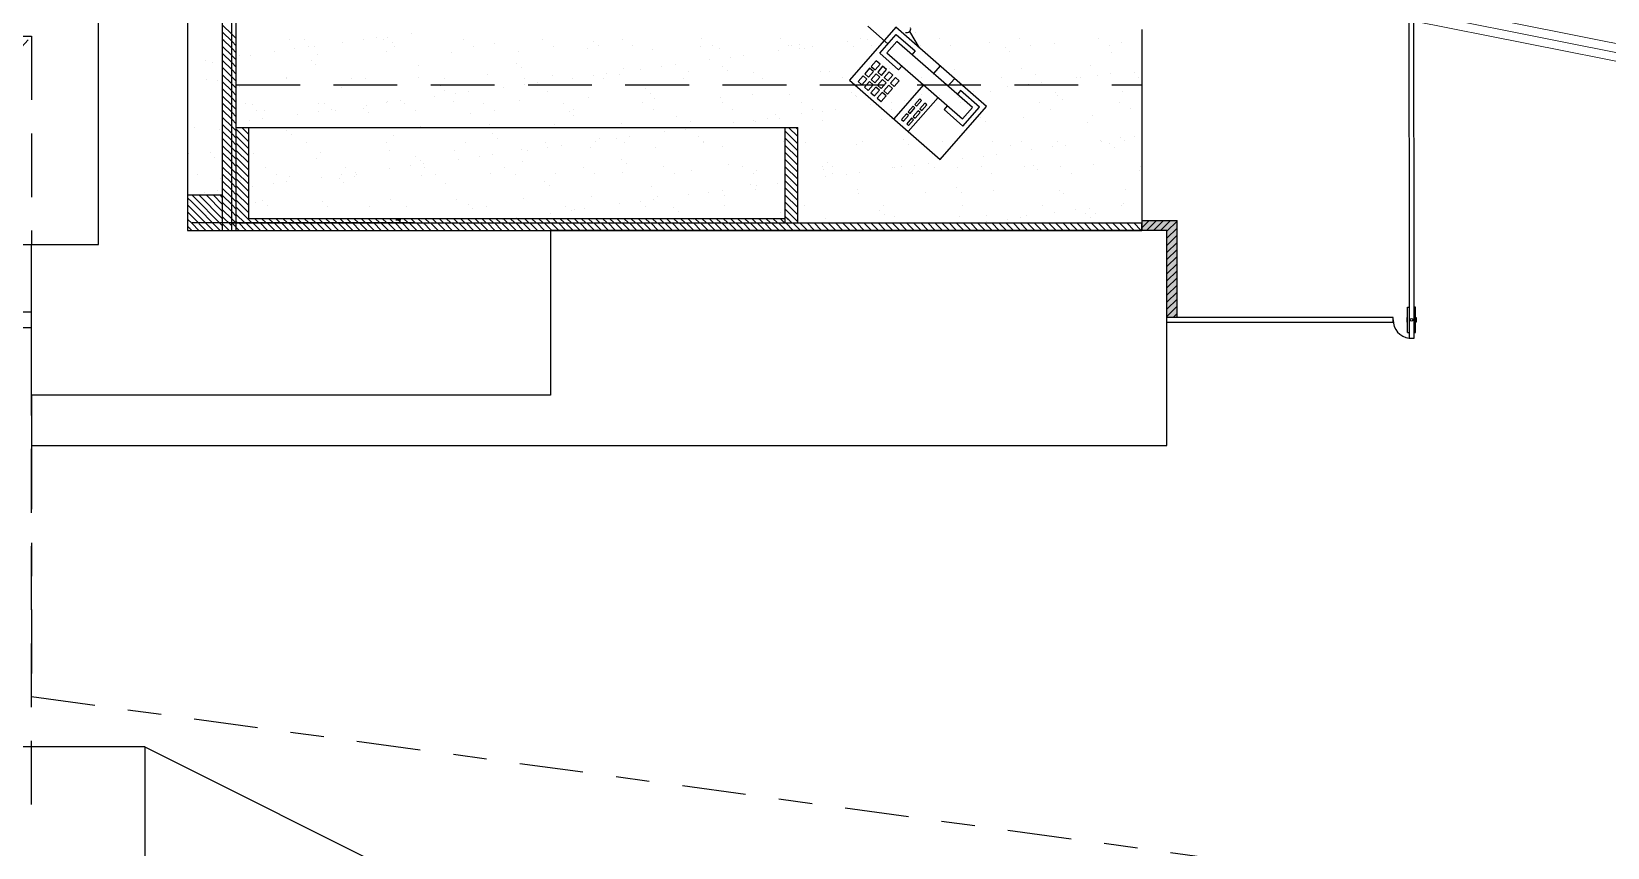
# Model space of a CAD drawing. Header units: millimetres. Extents: x 1573 to 2177, y 1587 to 1932.
# Drawn here: x 1895.805 to 1900.511, y 1894.657 to 1897.093 of the extents above; entities that cross this region are included whole.
import ezdxf

# ---------------------------------------------------------------- set-up
doc = ezdxf.new("R2010")
doc.units = ezdxf.units.MM
doc.header["$LTSCALE"] = 0.03
doc.linetypes.add('DASHDOT', pattern=[25.4, 12.7, -6.35, 0, -6.35])
doc.linetypes.add('HIDDEN', pattern=[9.525, 6.35, -3.175])
doc.layers.add('-HIDRO', color=8, linetype='Continuous')
doc.layers.add('TigreCad', color=2, linetype='Continuous', lineweight=13)

msp = doc.modelspace()

# ---------------------------------------------------------------- hatches: boundary and pattern name
at = {"layer": '-HIDRO'}
h = msp.add_hatch(color=256, dxfattribs=at)
h.dxf.hatch_style = 1
h.paths.add_polyline_path([(1899.2254, 1896.5289), (1899.1954, 1896.4993), (1899.1954, 1896.2398), (1899.2254, 1896.2398)])
h.paths.add_polyline_path([(1899.2254, 1896.5293), (1899.1204, 1896.5293), (1899.1204, 1896.4993), (1899.1954, 1896.4993)])

# ---------------------------------------------------------------- linework, layer by layer
for p, q in [((1896.3754, 1896.4993), (1896.3754, 1900.0993)), ((1896.4024, 1896.4993), (1896.4024, 1900.0993)), ((1896.4159, 1896.4993), (1896.4159, 1900.0993)), ((1896.0049, 1896.4573), (1896.0049, 1897.8838)), ((1896.2704, 1897.8838), (1896.2704, 1896.4993)), ((1896.0049, 1896.4573), (1896.0049, 1897.6573)), ((1896.4024, 1897.0858), (1896.3754, 1897.1128)), ((1896.4024, 1897.0646), (1896.3754, 1897.0916)), ((1898.3856, 1897.106), (1898.2474, 1896.9479)), ((1898.3623, 1897.0566), (1898.3017, 1897.1096)), ((1898.6566, 1896.8691), (1898.3856, 1897.106)), ((1898.4263, 1897.0933), (1898.4557, 1897.0447)), ((1898.4451, 1897.0894), (1898.4451, 1897.0894)), ((1899.1204, 1897.0993), (1899.1204, 1896.5293)), ((1896.4024, 1897.0434), (1896.3754, 1897.0704)), ((1896.4024, 1897.0221), (1896.3754, 1897.0491)), ((1896.3816, 1897.0686), (1896.3816, 1897.0686)), ((1896.4159, 1897.0723), (1896.4024, 1897.0858)), ((1896.4159, 1897.0511), (1896.4024, 1897.0646)), ((1896.4159, 1897.0299), (1896.4024, 1897.0434)), ((1896.4137, 1897.0481), (1896.4137, 1897.0481)), ((1896.5738, 1897.0682), (1896.5738, 1897.0682)), ((1896.5908, 1897.0425), (1896.5908, 1897.0425)), ((1896.6189, 1897.069), (1896.6189, 1897.069)), ((1896.6305, 1897.0478), (1896.6305, 1897.0478)), ((1896.651, 1897.0486), (1896.651, 1897.0486)), ((1896.734, 1897.0614), (1896.734, 1897.0614)), ((1896.7959, 1897.0695), (1896.7959, 1897.0695)), ((1896.8356, 1897.0748), (1896.8356, 1897.0748)), ((1896.8562, 1897.0695), (1896.8562, 1897.0695)), ((1896.8691, 1897.0743), (1896.8691, 1897.0743)), ((1896.8832, 1897.0614), (1896.8832, 1897.0614)), ((1896.8883, 1897.049), (1896.8883, 1897.049)), ((1896.9391, 1897.0884), (1896.9391, 1897.0884)), ((1897.0935, 1897.0699), (1897.0935, 1897.0699)), ((1897.1256, 1897.0494), (1897.1256, 1897.0494)), ((1897.1881, 1897.0588), (1897.1881, 1897.0588)), ((1897.3308, 1897.0703), (1897.3308, 1897.0703)), ((1897.3629, 1897.0499), (1897.3629, 1897.0499)), ((1897.4835, 1897.065), (1897.4835, 1897.065)), ((1897.4975, 1897.0521), (1897.4975, 1897.0521)), ((1897.5681, 1897.0708), (1897.5681, 1897.0708)), ((1897.6002, 1897.0503), (1897.6002, 1897.0503)), ((1897.8024, 1897.0495), (1897.8024, 1897.0495)), ((1897.8054, 1897.0712), (1897.8054, 1897.0712)), ((1897.8375, 1897.0507), (1897.8375, 1897.0507)), ((1897.8583, 1897.0433), (1897.8583, 1897.0433)), ((1898.0427, 1897.0716), (1898.0427, 1897.0716)), ((1898.0641, 1897.0507), (1898.0641, 1897.0507)), ((1898.0748, 1897.0512), (1898.0748, 1897.0512)), ((1898.0968, 1897.0435), (1898.0968, 1897.0435)), ((1898.0978, 1897.0556), (1898.0978, 1897.0556)), ((1898.1118, 1897.0427), (1898.1118, 1897.0427)), ((1898.1365, 1897.0487), (1898.1365, 1897.0487)), ((1898.24, 1897.0624), (1898.24, 1897.0624)), ((1898.259, 1897.0498), (1898.259, 1897.0498)), ((1898.28, 1897.0721), (1898.28, 1897.0721)), ((1898.302, 1897.0705), (1898.302, 1897.0705)), ((1898.3121, 1897.0516), (1898.3121, 1897.0516)), ((1898.3377, 1897.0284), (1898.387, 1897.0849)), ((1898.3416, 1897.0758), (1898.3416, 1897.0758)), ((1898.3884, 1897.0637), (1898.3588, 1897.0298)), ((1898.387, 1897.0849), (1898.4435, 1897.0355)), ((1898.6143, 1896.8662), (1898.3884, 1897.0637)), ((1898.4585, 1897.0523), (1898.4585, 1897.0523)), ((1898.5173, 1897.0725), (1898.5173, 1897.0725)), ((1898.5494, 1897.052), (1898.5494, 1897.052)), ((1898.6643, 1897.0597), (1898.6643, 1897.0597)), ((1898.7121, 1897.0462), (1898.7121, 1897.0462)), ((1898.7546, 1897.0729), (1898.7546, 1897.0729)), ((1898.7867, 1897.0524), (1898.7867, 1897.0524)), ((1898.8592, 1897.0588), (1898.8592, 1897.0588)), ((1898.9919, 1897.0733), (1898.9919, 1897.0733)), ((1899.024, 1897.0529), (1899.024, 1897.0529)), ((1899.0586, 1897.0613), (1899.0586, 1897.0613)), ((1896.3237, 1897.0074), (1896.3237, 1897.0074)), ((1896.3447, 1897.0013), (1896.3447, 1897.0013)), ((1896.4024, 1897.0009), (1896.3754, 1897.0279)), ((1896.4024, 1896.9797), (1896.3754, 1897.0067)), ((1896.3857, 1897.0155), (1896.3857, 1897.0155)), ((1896.4159, 1897.0086), (1896.4024, 1897.0221)), ((1896.4159, 1896.9874), (1896.4024, 1897.0009)), ((1896.4253, 1897.0208), (1896.4253, 1897.0208)), ((1896.4584, 1897.0227), (1896.4584, 1897.0227)), ((1896.5288, 1897.0344), (1896.5288, 1897.0344)), ((1896.6401, 1897.0074), (1896.6401, 1897.0074)), ((1896.6579, 1897.0252), (1896.6579, 1897.0252)), ((1896.8637, 1897.0327), (1896.8637, 1897.0327)), ((1897.0586, 1897.0317), (1897.0586, 1897.0317)), ((1897.2544, 1896.9981), (1897.2544, 1896.9981)), ((1897.2581, 1897.0343), (1897.2581, 1897.0343)), ((1897.4639, 1897.0417), (1897.4639, 1897.0417)), ((1897.6588, 1897.0407), (1897.6588, 1897.0407)), ((1897.8298, 1897.0084), (1897.8298, 1897.0084)), ((1897.8917, 1897.0165), (1897.8917, 1897.0165)), ((1897.9314, 1897.0217), (1897.9314, 1897.0217)), ((1898.0349, 1897.0354), (1898.0349, 1897.0354)), ((1898.3272, 1897.006), (1898.3124, 1896.9891)), ((1898.3237, 1896.9792), (1898.3385, 1896.9962)), ((1898.3385, 1896.9962), (1898.3272, 1897.006)), ((1898.3941, 1896.979), (1898.3377, 1897.0284)), ((1898.3588, 1897.0298), (1898.5847, 1896.8323)), ((1898.4167, 1897.0401), (1898.4167, 1897.0401)), ((1898.4435, 1897.0355), (1898.4336, 1897.0242)), ((1898.7261, 1897.0334), (1898.7261, 1897.0334)), ((1899.031, 1897.0308), (1899.031, 1897.0308)), ((1896.3274, 1896.9515), (1896.3274, 1896.9515)), ((1896.4024, 1896.9585), (1896.3754, 1896.9855)), ((1896.4024, 1896.9373), (1896.3754, 1896.9643)), ((1896.4159, 1896.9662), (1896.4024, 1896.9797)), ((1896.4159, 1896.945), (1896.4024, 1896.9585)), ((1896.5647, 1896.9519), (1896.5647, 1896.9519)), ((1896.566, 1896.9547), (1896.566, 1896.9547)), ((1896.6541, 1896.9946), (1896.6541, 1896.9946)), ((1896.7609, 1896.9538), (1896.7609, 1896.9538)), ((1896.802, 1896.9524), (1896.802, 1896.9524)), ((1896.959, 1896.9919), (1896.959, 1896.9919)), ((1896.9604, 1896.9563), (1896.9604, 1896.9563)), ((1897.0393, 1896.9528), (1897.0393, 1896.9528)), ((1897.1662, 1896.9638), (1897.1662, 1896.9638)), ((1897.2684, 1896.9852), (1897.2684, 1896.9852)), ((1897.2766, 1896.9532), (1897.2766, 1896.9532)), ((1897.3611, 1896.9628), (1897.3611, 1896.9628)), ((1897.4196, 1896.9544), (1897.4196, 1896.9544)), ((1897.4815, 1896.9625), (1897.4815, 1896.9625)), ((1897.5139, 1896.9536), (1897.5139, 1896.9536)), ((1897.5212, 1896.9677), (1897.5212, 1896.9677)), ((1897.5606, 1896.9654), (1897.5606, 1896.9654)), ((1897.5733, 1896.9826), (1897.5733, 1896.9826)), ((1897.6247, 1896.9814), (1897.6247, 1896.9814)), ((1897.6866, 1896.9895), (1897.6866, 1896.9895)), ((1897.7263, 1896.9947), (1897.7263, 1896.9947)), ((1897.7512, 1896.9541), (1897.7512, 1896.9541)), ((1897.7664, 1896.9728), (1897.7664, 1896.9728)), ((1897.8687, 1896.9887), (1897.8687, 1896.9887)), ((1897.8827, 1896.9759), (1897.8827, 1896.9759)), ((1897.9613, 1896.9718), (1897.9613, 1896.9718)), ((1897.9885, 1896.9545), (1897.9885, 1896.9545)), ((1898.1608, 1896.9744), (1898.1608, 1896.9744)), ((1898.1877, 1896.9732), (1898.1877, 1896.9732)), ((1898.2258, 1896.9549), (1898.2258, 1896.9549)), ((1898.2879, 1896.961), (1898.273, 1896.9441)), ((1898.2843, 1896.9342), (1898.2992, 1896.9511)), ((1898.2992, 1896.9511), (1898.2879, 1896.961)), ((1898.3075, 1896.9835), (1898.2927, 1896.9666)), ((1898.2927, 1896.9666), (1898.304, 1896.9567)), ((1898.304, 1896.9567), (1898.3188, 1896.9737)), ((1898.3188, 1896.9737), (1898.3075, 1896.9835)), ((1898.3266, 1896.9668), (1898.3118, 1896.9499)), ((1898.3118, 1896.9499), (1898.3231, 1896.94)), ((1898.3124, 1896.9891), (1898.3237, 1896.9792)), ((1898.3231, 1896.94), (1898.3379, 1896.957)), ((1898.3379, 1896.957), (1898.3266, 1896.9668)), ((1898.3457, 1896.9501), (1898.3309, 1896.9332)), ((1898.3463, 1896.9894), (1898.3315, 1896.9724)), ((1898.3315, 1896.9724), (1898.3428, 1896.9625)), ((1898.3428, 1896.9625), (1898.3576, 1896.9795)), ((1898.357, 1896.9403), (1898.3457, 1896.9501)), ((1898.3576, 1896.9795), (1898.3463, 1896.9894)), ((1898.3654, 1896.9727), (1898.3506, 1896.9557)), ((1898.3506, 1896.9557), (1898.3619, 1896.9459)), ((1898.3619, 1896.9459), (1898.3767, 1896.9628)), ((1898.3767, 1896.9628), (1898.3654, 1896.9727)), ((1898.3666, 1896.9818), (1898.3666, 1896.9818)), ((1898.3845, 1896.956), (1898.3697, 1896.939)), ((1898.3958, 1896.9461), (1898.3845, 1896.956)), ((1898.404, 1896.9903), (1898.3941, 1896.979)), ((1898.4631, 1896.9554), (1898.4631, 1896.9554)), ((1898.483, 1896.9794), (1898.483, 1896.9794)), ((1898.4971, 1896.9665), (1898.4971, 1896.9665)), ((1898.5178, 1896.9904), (1898.4981, 1896.9679)), ((1898.5613, 1896.9524), (1898.5415, 1896.9299)), ((1898.5615, 1896.9809), (1898.5615, 1896.9809)), ((1898.7004, 1896.9558), (1898.7004, 1896.9558)), ((1898.761, 1896.9834), (1898.761, 1896.9834)), ((1898.802, 1896.9639), (1898.802, 1896.9639)), ((1898.9256, 1896.9553), (1898.9256, 1896.9553)), ((1898.9377, 1896.9562), (1898.9377, 1896.9562)), ((1898.9668, 1896.9908), (1898.9668, 1896.9908)), ((1898.9876, 1896.9635), (1898.9876, 1896.9635)), ((1899.0272, 1896.9687), (1899.0272, 1896.9687)), ((1899.0973, 1896.97), (1899.0973, 1896.97)), ((1899.1114, 1896.9571), (1899.1114, 1896.9571)), ((1896.3602, 1896.9473), (1896.3602, 1896.9473)), ((1896.4024, 1896.9161), (1896.3754, 1896.9431)), ((1896.4024, 1896.8949), (1896.3754, 1896.9219)), ((1896.4159, 1896.9238), (1896.4024, 1896.9373)), ((1896.4159, 1896.9026), (1896.4024, 1896.9161)), ((1896.411, 1896.9406), (1896.411, 1896.9406)), ((1896.425, 1896.9277), (1896.425, 1896.9277)), ((1896.73, 1896.9251), (1896.73, 1896.9251)), ((1897.0253, 1896.9312), (1897.0253, 1896.9312)), ((1897.0394, 1896.9183), (1897.0394, 1896.9183)), ((1897.0713, 1896.9085), (1897.0713, 1896.9085)), ((1897.1109, 1896.9137), (1897.1109, 1896.9137)), ((1897.2144, 1896.9274), (1897.2144, 1896.9274)), ((1897.2764, 1896.9355), (1897.2764, 1896.9355)), ((1897.3161, 1896.9407), (1897.3161, 1896.9407)), ((1897.3443, 1896.9157), (1897.3443, 1896.9157)), ((1897.6396, 1896.9218), (1897.6396, 1896.9218)), ((1897.6537, 1896.909), (1897.6537, 1896.909)), ((1897.9586, 1896.9064), (1897.9586, 1896.9064)), ((1898.0689, 1896.9039), (1898.0689, 1896.9039)), ((1898.2474, 1896.9479), (1898.5184, 1896.711)), ((1898.2539, 1896.9125), (1898.2539, 1896.9125)), ((1898.2638, 1896.9029), (1898.2638, 1896.9029)), ((1898.273, 1896.9441), (1898.2843, 1896.9342)), ((1898.3069, 1896.9443), (1898.2921, 1896.9274)), ((1898.2921, 1896.9274), (1898.3034, 1896.9175)), ((1898.3034, 1896.9175), (1898.3182, 1896.9345)), ((1898.3182, 1896.9345), (1898.3069, 1896.9443)), ((1898.326, 1896.9276), (1898.3112, 1896.9107)), ((1898.3112, 1896.9107), (1898.3225, 1896.9008)), ((1898.3225, 1896.9008), (1898.3373, 1896.9178)), ((1898.3373, 1896.9178), (1898.326, 1896.9276)), ((1898.3451, 1896.9109), (1898.3303, 1896.894)), ((1898.3309, 1896.9332), (1898.3422, 1896.9233)), ((1898.3422, 1896.9233), (1898.357, 1896.9403)), ((1898.3564, 1896.9011), (1898.3451, 1896.9109)), ((1898.3648, 1896.9335), (1898.35, 1896.9165)), ((1898.35, 1896.9165), (1898.3613, 1896.9066)), ((1898.3613, 1896.9066), (1898.3761, 1896.9236)), ((1898.3761, 1896.9236), (1898.3648, 1896.9335)), ((1898.3697, 1896.939), (1898.381, 1896.9292)), ((1898.4684, 1896.934), (1898.3796, 1896.8323)), ((1898.381, 1896.9292), (1898.3958, 1896.9461)), ((1898.4633, 1896.9055), (1898.4633, 1896.9055)), ((1898.5154, 1896.9013), (1898.5154, 1896.9013)), ((1898.579, 1896.917), (1898.5691, 1896.9057)), ((1898.5773, 1896.9095), (1898.5773, 1896.9095)), ((1898.6354, 1896.8676), (1898.579, 1896.917)), ((1898.617, 1896.9147), (1898.617, 1896.9147)), ((1898.6691, 1896.9129), (1898.6691, 1896.9129)), ((1898.7205, 1896.9283), (1898.7205, 1896.9283)), ((1898.7824, 1896.9365), (1898.7824, 1896.9365)), ((1898.8221, 1896.9417), (1898.8221, 1896.9417)), ((1898.864, 1896.912), (1898.864, 1896.912)), ((1898.8683, 1896.9031), (1898.8683, 1896.9031)), ((1899.0634, 1896.9145), (1899.0634, 1896.9145)), ((1896.4024, 1896.8736), (1896.3754, 1896.9006)), ((1896.4024, 1896.8524), (1896.3754, 1896.8794)), ((1896.4024, 1896.8312), (1896.3754, 1896.8582)), ((1896.4159, 1896.8814), (1896.4024, 1896.8949)), ((1896.4159, 1896.8601), (1896.4024, 1896.8736)), ((1896.4431, 1896.8778), (1896.4431, 1896.8778)), ((1896.4632, 1896.8759), (1896.4632, 1896.8759)), ((1896.4753, 1896.8573), (1896.4753, 1896.8573)), ((1896.5009, 1896.8582), (1896.5009, 1896.8582)), ((1896.6611, 1896.8545), (1896.6611, 1896.8545)), ((1896.6627, 1896.8784), (1896.6627, 1896.8784)), ((1896.6804, 1896.8782), (1896.6804, 1896.8782)), ((1896.7007, 1896.8597), (1896.7007, 1896.8597)), ((1896.7126, 1896.8578), (1896.7126, 1896.8578)), ((1896.7962, 1896.8643), (1896.7962, 1896.8643)), ((1896.8042, 1896.8734), (1896.8042, 1896.8734)), ((1896.8662, 1896.8815), (1896.8662, 1896.8815)), ((1896.8685, 1896.8858), (1896.8685, 1896.8858)), ((1896.9058, 1896.8867), (1896.9058, 1896.8867)), ((1896.9177, 1896.8787), (1896.9177, 1896.8787)), ((1896.9499, 1896.8582), (1896.9499, 1896.8582)), ((1897.0093, 1896.9004), (1897.0093, 1896.9004)), ((1897.0634, 1896.8849), (1897.0634, 1896.8849)), ((1897.155, 1896.8791), (1897.155, 1896.8791)), ((1897.1872, 1896.8586), (1897.1872, 1896.8586)), ((1897.2629, 1896.8874), (1897.2629, 1896.8874)), ((1897.3923, 1896.8795), (1897.3923, 1896.8795)), ((1897.4106, 1896.855), (1897.4106, 1896.855)), ((1897.4244, 1896.859), (1897.4244, 1896.859)), ((1897.4687, 1896.8949), (1897.4687, 1896.8949)), ((1897.6296, 1896.88), (1897.6296, 1896.88)), ((1897.6617, 1896.8595), (1897.6617, 1896.8595)), ((1897.6636, 1896.8939), (1897.6636, 1896.8939)), ((1897.8631, 1896.8965), (1897.8631, 1896.8965)), ((1897.8669, 1896.8804), (1897.8669, 1896.8804)), ((1897.899, 1896.8599), (1897.899, 1896.8599)), ((1898.1042, 1896.8808), (1898.1042, 1896.8808)), ((1898.1363, 1896.8603), (1898.1363, 1896.8603)), ((1898.1671, 1896.8555), (1898.1671, 1896.8555)), ((1898.2068, 1896.8607), (1898.2068, 1896.8607)), ((1898.268, 1896.8996), (1898.268, 1896.8996)), ((1898.3103, 1896.8743), (1898.3103, 1896.8743)), ((1898.3303, 1896.894), (1898.3416, 1896.8841)), ((1898.3415, 1896.8812), (1898.3415, 1896.8812)), ((1898.3416, 1896.8841), (1898.3564, 1896.9011)), ((1898.3722, 1896.8825), (1898.3722, 1896.8825)), ((1898.3736, 1896.8608), (1898.3736, 1896.8608)), ((1898.4119, 1896.8877), (1898.4119, 1896.8877)), ((1898.4373, 1896.8701), (1898.4225, 1896.8532)), ((1898.5119, 1896.896), (1898.423, 1896.7943)), ((1898.4281, 1896.8482), (1898.4429, 1896.8652)), ((1898.4429, 1896.8652), (1898.4373, 1896.8701)), ((1898.4526, 1896.8567), (1898.4378, 1896.8398)), ((1898.457, 1896.8926), (1898.4421, 1896.8757)), ((1898.4421, 1896.8757), (1898.4478, 1896.8707)), ((1898.4478, 1896.8707), (1898.4626, 1896.8877)), ((1898.4582, 1896.8518), (1898.4526, 1896.8567)), ((1898.4626, 1896.8877), (1898.457, 1896.8926)), ((1898.4722, 1896.8792), (1898.4574, 1896.8623)), ((1898.4574, 1896.8623), (1898.4631, 1896.8574)), ((1898.4631, 1896.8574), (1898.4779, 1896.8743)), ((1898.4779, 1896.8743), (1898.4722, 1896.8792)), ((1898.5184, 1896.711), (1898.6566, 1896.8691)), ((1898.5395, 1896.8718), (1898.5296, 1896.8605)), ((1898.5296, 1896.8605), (1898.5861, 1896.8112)), ((1898.5729, 1896.897), (1898.5729, 1896.897)), ((1898.5788, 1896.8817), (1898.5788, 1896.8817)), ((1898.5847, 1896.8323), (1898.6143, 1896.8662)), ((1898.5861, 1896.8112), (1898.6354, 1896.8676)), ((1898.6109, 1896.8612), (1898.6109, 1896.8612)), ((1898.8161, 1896.8821), (1898.8161, 1896.8821)), ((1898.8482, 1896.8616), (1898.8482, 1896.8616)), ((1898.8823, 1896.8903), (1898.8823, 1896.8903)), ((1899.0534, 1896.8825), (1899.0534, 1896.8825)), ((1899.0855, 1896.8621), (1899.0855, 1896.8621)), ((1896.4024, 1896.81), (1896.3754, 1896.837)), ((1896.4024, 1896.7888), (1896.3754, 1896.8158)), ((1896.394, 1896.8193), (1896.394, 1896.8193)), ((1896.4159, 1896.8389), (1896.4024, 1896.8524)), ((1896.4159, 1896.8177), (1896.4024, 1896.8312)), ((1896.4159, 1896.7965), (1896.4024, 1896.81)), ((1896.4559, 1896.8275), (1896.4559, 1896.8275)), ((1896.4956, 1896.8327), (1896.4956, 1896.8327)), ((1896.5708, 1896.8079), (1896.5708, 1896.8079)), ((1896.5991, 1896.8463), (1896.5991, 1896.8463)), ((1896.8103, 1896.8515), (1896.8103, 1896.8515)), ((1896.9652, 1896.8095), (1896.9652, 1896.8095)), ((1897.1152, 1896.8488), (1897.1152, 1896.8488)), ((1897.171, 1896.8169), (1897.171, 1896.8169)), ((1897.3659, 1896.816), (1897.3659, 1896.816)), ((1897.4246, 1896.8421), (1897.4246, 1896.8421)), ((1897.5654, 1896.8185), (1897.5654, 1896.8185)), ((1897.7295, 1896.8395), (1897.7295, 1896.8395)), ((1897.7712, 1896.826), (1897.7712, 1896.826)), ((1897.9, 1896.8203), (1897.9, 1896.8203)), ((1897.962, 1896.8285), (1897.962, 1896.8285)), ((1897.9661, 1896.825), (1897.9661, 1896.825)), ((1898.0017, 1896.8337), (1898.0017, 1896.8337)), ((1898.0249, 1896.8456), (1898.0249, 1896.8456)), ((1898.0389, 1896.8327), (1898.0389, 1896.8327)), ((1898.1052, 1896.8473), (1898.1052, 1896.8473)), ((1898.1656, 1896.8276), (1898.1656, 1896.8276)), ((1898.3438, 1896.8301), (1898.3438, 1896.8301)), ((1898.3714, 1896.835), (1898.3714, 1896.835)), ((1898.4176, 1896.8476), (1898.4028, 1896.8307)), ((1898.4028, 1896.8307), (1898.4084, 1896.8257)), ((1898.4084, 1896.8257), (1898.4232, 1896.8427)), ((1898.4232, 1896.8427), (1898.4176, 1896.8476)), ((1898.4329, 1896.8342), (1898.4181, 1896.8173)), ((1898.4181, 1896.8173), (1898.4237, 1896.8123)), ((1898.4225, 1896.8532), (1898.4281, 1896.8482)), ((1898.4237, 1896.8123), (1898.4385, 1896.8293)), ((1898.4385, 1896.8293), (1898.4329, 1896.8342)), ((1898.4378, 1896.8398), (1898.4434, 1896.8349)), ((1898.4434, 1896.8349), (1898.4582, 1896.8518)), ((1898.5663, 1896.834), (1898.5663, 1896.834)), ((1898.6392, 1896.8363), (1898.6392, 1896.8363)), ((1898.6532, 1896.8234), (1898.6532, 1896.8234)), ((1898.7658, 1896.8366), (1898.7658, 1896.8366)), ((1898.9582, 1896.8208), (1898.9582, 1896.8208)), ((1898.9716, 1896.844), (1898.9716, 1896.844)), ((1896.2718, 1896.7913), (1896.2718, 1896.7913)), ((1896.2905, 1896.8057), (1896.2905, 1896.8057)), ((1896.365, 1896.8005), (1896.365, 1896.8005)), ((1896.4024, 1896.7676), (1896.3754, 1896.7946)), ((1896.4024, 1896.7464), (1896.3754, 1896.7734)), ((1896.389, 1896.7607), (1896.389, 1896.7607)), ((1896.4159, 1896.7753), (1896.4024, 1896.7888)), ((1896.4159, 1896.7541), (1896.4024, 1896.7676)), ((1896.4159, 1896.8068), (1898.0929, 1896.8068)), ((1896.4534, 1896.7644), (1896.4159, 1896.8019)), ((1896.4534, 1896.7432), (1896.4159, 1896.7807)), ((1896.4534, 1896.7856), (1896.4322, 1896.8068)), ((1896.4534, 1896.5353), (1896.4534, 1896.8068)), ((1896.5672, 1896.7974), (1896.5672, 1896.7974)), ((1896.5812, 1896.7846), (1896.5812, 1896.7846)), ((1896.6263, 1896.7611), (1896.6263, 1896.7611)), ((1896.7657, 1896.807), (1896.7657, 1896.807)), ((1896.8636, 1896.7615), (1896.8636, 1896.7615)), ((1896.8861, 1896.782), (1896.8861, 1896.782)), ((1897.1009, 1896.762), (1897.1009, 1896.762)), ((1897.1815, 1896.7881), (1897.1815, 1896.7881)), ((1897.1955, 1896.7752), (1897.1955, 1896.7752)), ((1897.3382, 1896.7624), (1897.3382, 1896.7624)), ((1897.4898, 1896.7663), (1897.4898, 1896.7663)), ((1897.5005, 1896.7726), (1897.5005, 1896.7726)), ((1897.5518, 1896.7745), (1897.5518, 1896.7745)), ((1897.5755, 1896.7628), (1897.5755, 1896.7628)), ((1897.5914, 1896.7797), (1897.5914, 1896.7797)), ((1897.6949, 1896.7933), (1897.6949, 1896.7933)), ((1897.7569, 1896.8015), (1897.7569, 1896.8015)), ((1897.7958, 1896.7787), (1897.7958, 1896.7787)), ((1897.7965, 1896.8067), (1897.7965, 1896.8067)), ((1897.8099, 1896.7659), (1897.8099, 1896.7659)), ((1897.8128, 1896.7633), (1897.8128, 1896.7633)), ((1898.0501, 1896.7637), (1898.0501, 1896.7637)), ((1898.0554, 1896.5218), (1898.0554, 1896.8068)), ((1898.0929, 1896.7583), (1898.0554, 1896.7958)), ((1898.0929, 1896.7371), (1898.0554, 1896.7746)), ((1898.0929, 1896.7795), (1898.0656, 1896.8068)), ((1898.0929, 1896.8007), (1898.0868, 1896.8068)), ((1898.0929, 1896.5218), (1898.0929, 1896.8068)), ((1898.1148, 1896.7632), (1898.1148, 1896.7632)), ((1898.2874, 1896.7641), (1898.2874, 1896.7641)), ((1898.4101, 1896.7694), (1898.4101, 1896.7694)), ((1898.5247, 1896.7646), (1898.5247, 1896.7646)), ((1898.6739, 1896.7661), (1898.6739, 1896.7661)), ((1898.762, 1896.765), (1898.762, 1896.765)), ((1898.8688, 1896.7651), (1898.8688, 1896.7651)), ((1898.9959, 1896.7673), (1898.9959, 1896.7673)), ((1898.9993, 1896.7654), (1898.9993, 1896.7654)), ((1899.0244, 1896.76), (1899.0244, 1896.76)), ((1899.0578, 1896.7755), (1899.0578, 1896.7755)), ((1899.0682, 1896.7677), (1899.0682, 1896.7677)), ((1899.0975, 1896.7807), (1899.0975, 1896.7807)), ((1896.2731, 1896.73), (1896.2731, 1896.73)), ((1896.3381, 1896.7306), (1896.3381, 1896.7306)), ((1896.3522, 1896.7177), (1896.3522, 1896.7177)), ((1896.4024, 1896.7252), (1896.3754, 1896.7522)), ((1896.4024, 1896.7039), (1896.3754, 1896.7309)), ((1896.4159, 1896.7329), (1896.4024, 1896.7464)), ((1896.4159, 1896.7117), (1896.4024, 1896.7252)), ((1896.4534, 1896.722), (1896.4159, 1896.7595)), ((1896.4534, 1896.7008), (1896.4159, 1896.7383)), ((1896.4534, 1896.6795), (1896.4159, 1896.717)), ((1896.468, 1896.7291), (1896.468, 1896.7291)), ((1896.6571, 1896.7151), (1896.6571, 1896.7151)), ((1896.6675, 1896.7316), (1896.6675, 1896.7316)), ((1896.8733, 1896.739), (1896.8733, 1896.739)), ((1896.9524, 1896.7212), (1896.9524, 1896.7212)), ((1897.0682, 1896.7381), (1897.0682, 1896.7381)), ((1897.1415, 1896.7205), (1897.1415, 1896.7205)), ((1897.1812, 1896.7257), (1897.1812, 1896.7257)), ((1897.2677, 1896.7406), (1897.2677, 1896.7406)), ((1897.2847, 1896.7393), (1897.2847, 1896.7393)), ((1897.3467, 1896.7475), (1897.3467, 1896.7475)), ((1897.3863, 1896.7527), (1897.3863, 1896.7527)), ((1897.4735, 1896.748), (1897.4735, 1896.748)), ((1897.6684, 1896.7471), (1897.6684, 1896.7471)), ((1897.8679, 1896.7496), (1897.8679, 1896.7496)), ((1898.0929, 1896.7159), (1898.0554, 1896.7534)), ((1898.0929, 1896.6947), (1898.0554, 1896.7322)), ((1898.0737, 1896.7571), (1898.0737, 1896.7571)), ((1898.2686, 1896.7561), (1898.2686, 1896.7561)), ((1898.4242, 1896.7565), (1898.4242, 1896.7565)), ((1898.4681, 1896.7587), (1898.4681, 1896.7587)), ((1898.5856, 1896.7133), (1898.5856, 1896.7133)), ((1898.6476, 1896.7214), (1898.6476, 1896.7214)), ((1898.6872, 1896.7267), (1898.6872, 1896.7267)), ((1898.7291, 1896.7539), (1898.7291, 1896.7539)), ((1898.7907, 1896.7403), (1898.7907, 1896.7403)), ((1898.8527, 1896.7485), (1898.8527, 1896.7485)), ((1898.8924, 1896.7537), (1898.8924, 1896.7537)), ((1899.0385, 1896.7471), (1899.0385, 1896.7471)), ((1896.2995, 1896.6661), (1896.2995, 1896.6661)), ((1896.4024, 1896.6827), (1896.3754, 1896.7097)), ((1896.4024, 1896.6615), (1896.3754, 1896.6885)), ((1896.4024, 1896.6403), (1896.3754, 1896.6673)), ((1896.4159, 1896.6904), (1896.4024, 1896.7039)), ((1896.4159, 1896.6692), (1896.4024, 1896.6827)), ((1896.4534, 1896.6583), (1896.4159, 1896.6958)), ((1896.4534, 1896.6371), (1896.4159, 1896.6746)), ((1896.5047, 1896.687), (1896.5047, 1896.687)), ((1896.5368, 1896.6665), (1896.5368, 1896.6665)), ((1896.7313, 1896.6665), (1896.7313, 1896.6665)), ((1896.742, 1896.6874), (1896.742, 1896.6874)), ((1896.771, 1896.6717), (1896.771, 1896.6717)), ((1896.7741, 1896.6669), (1896.7741, 1896.6669)), ((1896.8745, 1896.6853), (1896.8745, 1896.6853)), ((1896.9364, 1896.6935), (1896.9364, 1896.6935)), ((1896.9665, 1896.7083), (1896.9665, 1896.7083)), ((1896.9761, 1896.6987), (1896.9761, 1896.6987)), ((1896.9793, 1896.6878), (1896.9793, 1896.6878)), ((1897.0114, 1896.6674), (1897.0114, 1896.6674)), ((1897.0796, 1896.7123), (1897.0796, 1896.7123)), ((1897.1758, 1896.6701), (1897.1758, 1896.6701)), ((1897.2166, 1896.6883), (1897.2166, 1896.6883)), ((1897.2487, 1896.6678), (1897.2487, 1896.6678)), ((1897.2714, 1896.7057), (1897.2714, 1896.7057)), ((1897.3707, 1896.6692), (1897.3707, 1896.6692)), ((1897.4539, 1896.6887), (1897.4539, 1896.6887)), ((1897.486, 1896.6682), (1897.486, 1896.6682)), ((1897.5667, 1896.7119), (1897.5667, 1896.7119)), ((1897.5702, 1896.6717), (1897.5702, 1896.6717)), ((1897.5808, 1896.699), (1897.5808, 1896.699)), ((1897.6912, 1896.6891), (1897.6912, 1896.6891)), ((1897.7233, 1896.6687), (1897.7233, 1896.6687)), ((1897.776, 1896.6791), (1897.776, 1896.6791)), ((1897.8857, 1896.6964), (1897.8857, 1896.6964)), ((1897.9285, 1896.6896), (1897.9285, 1896.6896)), ((1897.9606, 1896.6691), (1897.9606, 1896.6691)), ((1897.9709, 1896.6782), (1897.9709, 1896.6782)), ((1898.0929, 1896.6735), (1898.0554, 1896.711)), ((1898.0929, 1896.6522), (1898.0554, 1896.6897)), ((1898.0929, 1896.631), (1898.0554, 1896.6685)), ((1898.1658, 1896.69), (1898.1658, 1896.69)), ((1898.1704, 1896.6807), (1898.1704, 1896.6807)), ((1898.1811, 1896.7025), (1898.1811, 1896.7025)), ((1898.1951, 1896.6896), (1898.1951, 1896.6896)), ((1898.1979, 1896.6695), (1898.1979, 1896.6695)), ((1898.2374, 1896.6674), (1898.2374, 1896.6674)), ((1898.277, 1896.6727), (1898.277, 1896.6727)), ((1898.3762, 1896.6882), (1898.3762, 1896.6882)), ((1898.3805, 1896.6863), (1898.3805, 1896.6863)), ((1898.403, 1896.6904), (1898.403, 1896.6904)), ((1898.4352, 1896.67), (1898.4352, 1896.67)), ((1898.4425, 1896.6944), (1898.4425, 1896.6944)), ((1898.4821, 1896.6997), (1898.4821, 1896.6997)), ((1898.5, 1896.687), (1898.5, 1896.687)), ((1898.5711, 1896.6872), (1898.5711, 1896.6872)), ((1898.6403, 1896.6909), (1898.6403, 1896.6909)), ((1898.6725, 1896.6704), (1898.6725, 1896.6704)), ((1898.7706, 1896.6898), (1898.7706, 1896.6898)), ((1898.7954, 1896.6931), (1898.7954, 1896.6931)), ((1898.8094, 1896.6803), (1898.8094, 1896.6803)), ((1898.8776, 1896.6913), (1898.8776, 1896.6913)), ((1898.9098, 1896.6708), (1898.9098, 1896.6708)), ((1898.9764, 1896.6972), (1898.9764, 1896.6972)), ((1899.1143, 1896.6776), (1899.1143, 1896.6776)), ((1899.1149, 1896.6917), (1899.1149, 1896.6917)), ((1896.3698, 1896.6537), (1896.3698, 1896.6537)), ((1896.4024, 1896.6191), (1896.3754, 1896.6461)), ((1896.4024, 1896.5979), (1896.3754, 1896.6249)), ((1896.4159, 1896.648), (1896.4024, 1896.6615)), ((1896.4159, 1896.6268), (1896.4024, 1896.6403)), ((1896.4159, 1896.6056), (1896.4024, 1896.6191)), ((1896.4534, 1896.6159), (1896.4159, 1896.6534)), ((1896.4534, 1896.5947), (1896.4159, 1896.6322)), ((1896.428, 1896.6482), (1896.428, 1896.6482)), ((1896.4642, 1896.6313), (1896.4642, 1896.6313)), ((1896.5262, 1896.6395), (1896.5262, 1896.6395)), ((1896.5659, 1896.6447), (1896.5659, 1896.6447)), ((1896.5756, 1896.6611), (1896.5756, 1896.6611)), ((1896.6694, 1896.6583), (1896.6694, 1896.6583)), ((1896.7234, 1896.6543), (1896.7234, 1896.6543)), ((1896.7374, 1896.6415), (1896.7374, 1896.6415)), ((1896.7705, 1896.6602), (1896.7705, 1896.6602)), ((1896.97, 1896.6627), (1896.97, 1896.6627)), ((1897.0423, 1896.6388), (1897.0423, 1896.6388)), ((1897.3377, 1896.645), (1897.3377, 1896.645)), ((1897.3517, 1896.6321), (1897.3517, 1896.6321)), ((1897.6566, 1896.6295), (1897.6566, 1896.6295)), ((1897.952, 1896.6356), (1897.952, 1896.6356)), ((1897.966, 1896.6227), (1897.966, 1896.6227)), ((1897.9703, 1896.6323), (1897.9703, 1896.6323)), ((1898.0322, 1896.6404), (1898.0322, 1896.6404)), ((1898.0929, 1896.6098), (1898.0554, 1896.6473)), ((1898.0929, 1896.5886), (1898.0554, 1896.6261)), ((1898.0719, 1896.6457), (1898.0719, 1896.6457)), ((1898.1754, 1896.6593), (1898.1754, 1896.6593)), ((1898.271, 1896.6201), (1898.271, 1896.6201)), ((1898.5663, 1896.6263), (1898.5663, 1896.6263)), ((1898.6787, 1896.6193), (1898.6787, 1896.6193)), ((1899.073, 1896.6209), (1899.073, 1896.6209)), ((1896.3754, 1896.6043), (1896.2704, 1896.6043)), ((1896.2779, 1896.5832), (1896.2779, 1896.5832)), ((1896.3211, 1896.6125), (1896.3211, 1896.6125)), ((1896.3607, 1896.6177), (1896.3607, 1896.6177)), ((1896.4024, 1896.5767), (1896.3754, 1896.6037)), ((1896.4024, 1896.5554), (1896.3754, 1896.5824)), ((1896.4159, 1896.5844), (1896.4024, 1896.5979)), ((1896.4159, 1896.5632), (1896.4024, 1896.5767)), ((1896.4534, 1896.5735), (1896.4159, 1896.611)), ((1896.4534, 1896.5523), (1896.4159, 1896.5898)), ((1896.4728, 1896.5822), (1896.4728, 1896.5822)), ((1896.4943, 1896.5875), (1896.4943, 1896.5875)), ((1896.5083, 1896.5746), (1896.5083, 1896.5746)), ((1896.6723, 1896.5848), (1896.6723, 1896.5848)), ((1896.8133, 1896.572), (1896.8133, 1896.572)), ((1896.8781, 1896.5922), (1896.8781, 1896.5922)), ((1897.073, 1896.5913), (1897.073, 1896.5913)), ((1897.1086, 1896.5781), (1897.1086, 1896.5781)), ((1897.2725, 1896.5938), (1897.2725, 1896.5938)), ((1897.4783, 1896.6012), (1897.4783, 1896.6012)), ((1897.5601, 1896.5783), (1897.5601, 1896.5783)), ((1897.622, 1896.5864), (1897.622, 1896.5864)), ((1897.637, 1896.572), (1897.637, 1896.572)), ((1897.6617, 1896.5917), (1897.6617, 1896.5917)), ((1897.6732, 1896.6003), (1897.6732, 1896.6003)), ((1897.7652, 1896.6053), (1897.7652, 1896.6053)), ((1897.8271, 1896.6134), (1897.8271, 1896.6134)), ((1897.8668, 1896.6187), (1897.8668, 1896.6187)), ((1897.8727, 1896.6028), (1897.8727, 1896.6028)), ((1897.8743, 1896.5725), (1897.8743, 1896.5725)), ((1898.0929, 1896.5674), (1898.0554, 1896.6049)), ((1898.0929, 1896.5462), (1898.0554, 1896.5837)), ((1898.0785, 1896.6102), (1898.0785, 1896.6102)), ((1898.1116, 1896.5729), (1898.1116, 1896.5729)), ((1898.2734, 1896.6093), (1898.2734, 1896.6093)), ((1898.3489, 1896.5733), (1898.3489, 1896.5733)), ((1898.4729, 1896.6118), (1898.4729, 1896.6118)), ((1898.5804, 1896.6134), (1898.5804, 1896.6134)), ((1898.5862, 1896.5737), (1898.5862, 1896.5737)), ((1898.8235, 1896.5742), (1898.8235, 1896.5742)), ((1898.8736, 1896.6183), (1898.8736, 1896.6183)), ((1898.8853, 1896.6108), (1898.8853, 1896.6108)), ((1899.0608, 1896.5746), (1899.0608, 1896.5746)), ((1899.0661, 1896.5793), (1899.0661, 1896.5793)), ((1896.4024, 1896.5342), (1896.3754, 1896.5612)), ((1896.4024, 1896.513), (1896.3754, 1896.54)), ((1896.4159, 1896.5419), (1896.4024, 1896.5554)), ((1896.4148, 1896.5218), (1896.4024, 1896.5342)), ((1896.4534, 1896.531), (1896.4159, 1896.5685)), ((1896.4414, 1896.5218), (1896.4159, 1896.5473)), ((1896.4202, 1896.5218), (1896.4159, 1896.5261)), ((1896.4505, 1896.5699), (1896.4505, 1896.5699)), ((1896.4626, 1896.5218), (1896.4529, 1896.5316)), ((1896.4534, 1896.5353), (1898.0554, 1896.5353)), ((1896.4839, 1896.5218), (1896.4704, 1896.5353)), ((1896.5051, 1896.5218), (1896.4916, 1896.5353)), ((1896.5263, 1896.5218), (1896.5128, 1896.5353)), ((1896.5475, 1896.5218), (1896.534, 1896.5353)), ((1896.5687, 1896.5218), (1896.5552, 1896.5353)), ((1896.5899, 1896.5218), (1896.5764, 1896.5353)), ((1896.6111, 1896.5218), (1896.5976, 1896.5353)), ((1896.6323, 1896.5218), (1896.6188, 1896.5353)), ((1896.6536, 1896.5218), (1896.6401, 1896.5353)), ((1896.6748, 1896.5218), (1896.6613, 1896.5353)), ((1896.696, 1896.5218), (1896.6825, 1896.5353)), ((1896.6878, 1896.5703), (1896.6878, 1896.5703)), ((1896.7172, 1896.5218), (1896.7037, 1896.5353)), ((1896.7384, 1896.5218), (1896.7249, 1896.5353)), ((1896.7596, 1896.5218), (1896.7461, 1896.5353)), ((1896.7808, 1896.5218), (1896.7673, 1896.5353)), ((1896.8021, 1896.5218), (1896.7886, 1896.5353)), ((1896.8233, 1896.5218), (1896.8098, 1896.5353)), ((1896.8445, 1896.5218), (1896.831, 1896.5353)), ((1896.8657, 1896.5218), (1896.8522, 1896.5353)), ((1896.8869, 1896.5218), (1896.8734, 1896.5353)), ((1896.9081, 1896.5218), (1896.8946, 1896.5353)), ((1896.9293, 1896.5218), (1896.9158, 1896.5353)), ((1896.9251, 1896.5707), (1896.9251, 1896.5707)), ((1896.9505, 1896.5218), (1896.937, 1896.5353)), ((1896.9718, 1896.5218), (1896.9583, 1896.5353)), ((1896.993, 1896.5218), (1896.9795, 1896.5353)), ((1897.0142, 1896.5218), (1897.0007, 1896.5353)), ((1897.0354, 1896.5218), (1897.0219, 1896.5353)), ((1897.0566, 1896.5218), (1897.0431, 1896.5353)), ((1897.0778, 1896.5218), (1897.0643, 1896.5353)), ((1897.099, 1896.5218), (1897.0855, 1896.5353)), ((1897.1202, 1896.5218), (1897.1067, 1896.5353)), ((1897.1227, 1896.5652), (1897.1227, 1896.5652)), ((1897.1415, 1896.5218), (1897.128, 1896.5353)), ((1897.1627, 1896.5218), (1897.1492, 1896.5353)), ((1897.1624, 1896.5712), (1897.1624, 1896.5712)), ((1897.1839, 1896.5218), (1897.1704, 1896.5353)), ((1897.2051, 1896.5218), (1897.1916, 1896.5353)), ((1897.2118, 1896.5324), (1897.2118, 1896.5324)), ((1897.2263, 1896.5218), (1897.2128, 1896.5353)), ((1897.2475, 1896.5218), (1897.234, 1896.5353)), ((1897.2515, 1896.5376), (1897.2515, 1896.5376)), ((1897.2687, 1896.5218), (1897.2552, 1896.5353)), ((1897.29, 1896.5218), (1897.2765, 1896.5353)), ((1897.3112, 1896.5218), (1897.2977, 1896.5353)), ((1897.3324, 1896.5218), (1897.3189, 1896.5353)), ((1897.3536, 1896.5218), (1897.3401, 1896.5353)), ((1897.355, 1896.5513), (1897.355, 1896.5513)), ((1897.3748, 1896.5218), (1897.3613, 1896.5353)), ((1897.396, 1896.5218), (1897.3825, 1896.5353)), ((1897.3997, 1896.5716), (1897.3997, 1896.5716)), ((1897.4172, 1896.5218), (1897.4037, 1896.5353)), ((1897.4169, 1896.5594), (1897.4169, 1896.5594)), ((1897.4384, 1896.5218), (1897.4249, 1896.5353)), ((1897.4276, 1896.5626), (1897.4276, 1896.5626)), ((1897.4597, 1896.5218), (1897.4462, 1896.5353)), ((1897.4566, 1896.5646), (1897.4566, 1896.5646)), ((1897.4809, 1896.5218), (1897.4674, 1896.5353)), ((1897.5021, 1896.5218), (1897.4886, 1896.5353)), ((1897.5233, 1896.5218), (1897.5098, 1896.5353)), ((1897.5445, 1896.5218), (1897.531, 1896.5353)), ((1897.5657, 1896.5218), (1897.5522, 1896.5353)), ((1897.5869, 1896.5218), (1897.5734, 1896.5353)), ((1897.575, 1896.5249), (1897.575, 1896.5249)), ((1897.6082, 1896.5218), (1897.5947, 1896.5353)), ((1897.6294, 1896.5218), (1897.6159, 1896.5353)), ((1897.6506, 1896.5218), (1897.6371, 1896.5353)), ((1897.6718, 1896.5218), (1897.6583, 1896.5353)), ((1897.693, 1896.5218), (1897.6795, 1896.5353)), ((1897.7142, 1896.5218), (1897.7007, 1896.5353)), ((1897.7354, 1896.5218), (1897.7219, 1896.5353)), ((1897.7229, 1896.5687), (1897.7229, 1896.5687)), ((1897.737, 1896.5559), (1897.737, 1896.5559)), ((1897.7566, 1896.5218), (1897.7431, 1896.5353)), ((1897.7779, 1896.5218), (1897.7644, 1896.5353)), ((1897.7808, 1896.5323), (1897.7808, 1896.5323)), ((1897.7991, 1896.5218), (1897.7856, 1896.5353)), ((1897.8203, 1896.5218), (1897.8068, 1896.5353)), ((1897.8415, 1896.5218), (1897.828, 1896.5353)), ((1897.8627, 1896.5218), (1897.8492, 1896.5353)), ((1897.8839, 1896.5218), (1897.8704, 1896.5353)), ((1897.9051, 1896.5218), (1897.8916, 1896.5353)), ((1897.9264, 1896.5218), (1897.9129, 1896.5353)), ((1897.9476, 1896.5218), (1897.9341, 1896.5353)), ((1897.9688, 1896.5218), (1897.9553, 1896.5353)), ((1897.9757, 1896.5314), (1897.9757, 1896.5314)), ((1897.99, 1896.5218), (1897.9765, 1896.5353)), ((1898.0112, 1896.5218), (1897.9977, 1896.5353)), ((1898.0324, 1896.5218), (1898.0189, 1896.5353)), ((1898.0536, 1896.5218), (1898.0401, 1896.5353)), ((1898.0419, 1896.5532), (1898.0419, 1896.5532)), ((1898.0929, 1896.525), (1898.0554, 1896.5625)), ((1898.0748, 1896.5218), (1898.0554, 1896.5413)), ((1898.0659, 1896.5308), (1898.0613, 1896.5353)), ((1898.1752, 1896.5339), (1898.1752, 1896.5339)), ((1898.3372, 1896.5594), (1898.3372, 1896.5594)), ((1898.3513, 1896.5465), (1898.3513, 1896.5465)), ((1898.381, 1896.5413), (1898.381, 1896.5413)), ((1898.5759, 1896.5404), (1898.5759, 1896.5404)), ((1898.6559, 1896.5252), (1898.6559, 1896.5252)), ((1898.6562, 1896.5439), (1898.6562, 1896.5439)), ((1898.7178, 1896.5334), (1898.7178, 1896.5334)), ((1898.7575, 1896.5386), (1898.7575, 1896.5386)), ((1898.7754, 1896.5429), (1898.7754, 1896.5429)), ((1898.861, 1896.5523), (1898.861, 1896.5523)), ((1898.923, 1896.5604), (1898.923, 1896.5604)), ((1898.9516, 1896.55), (1898.9516, 1896.55)), ((1898.9626, 1896.5656), (1898.9626, 1896.5656)), ((1898.9656, 1896.5372), (1898.9656, 1896.5372)), ((1898.9812, 1896.5504), (1898.9812, 1896.5504)), ((1899.1204, 1896.5293), (1899.2254, 1896.5293)), ((1899.1204, 1896.5293), (1899.1204, 1896.4993)), ((1899.1204, 1896.5283), (1899.1214, 1896.5293)), ((1899.1204, 1896.5071), (1899.1426, 1896.5293)), ((1899.1338, 1896.4993), (1899.1638, 1896.5293)), ((1899.155, 1896.4993), (1899.185, 1896.5293)), ((1899.1763, 1896.4993), (1899.2063, 1896.5293)), ((1899.1954, 1896.4972), (1899.2254, 1896.5272)), ((1899.2254, 1896.2398), (1899.2254, 1896.5293)), ((1896.2704, 1896.4993), (1897.3549, 1896.4993)), ((1896.2793, 1896.5077), (1896.2793, 1896.5077)), ((1896.3746, 1896.5068), (1896.3746, 1896.5068)), ((1896.3949, 1896.4993), (1896.3754, 1896.5188)), ((1896.3754, 1896.4993), (1896.3979, 1896.4993)), ((1896.3979, 1896.4993), (1899.1204, 1896.4993)), ((1896.4022, 1896.5218), (1899.1204, 1896.5218)), ((1896.4247, 1896.4993), (1896.4024, 1896.5216)), ((1896.4035, 1896.4993), (1896.4024, 1896.5004)), ((1896.4459, 1896.4993), (1896.4234, 1896.5218)), ((1896.4671, 1896.4993), (1896.4446, 1896.5218)), ((1896.4884, 1896.4993), (1896.4659, 1896.5218)), ((1896.5096, 1896.4993), (1896.4871, 1896.5218)), ((1896.5308, 1896.4993), (1896.5083, 1896.5218)), ((1896.552, 1896.4993), (1896.5295, 1896.5218)), ((1896.5732, 1896.4993), (1896.5507, 1896.5218)), ((1896.5944, 1896.4993), (1896.5719, 1896.5218)), ((1896.5804, 1896.5143), (1896.5804, 1896.5143)), ((1896.5842, 1896.5051), (1896.5842, 1896.5051)), ((1896.6156, 1896.4993), (1896.5931, 1896.5218)), ((1896.6368, 1896.4993), (1896.6143, 1896.5218)), ((1896.6581, 1896.4993), (1896.6356, 1896.5218)), ((1896.6793, 1896.4993), (1896.6568, 1896.5218)), ((1896.7005, 1896.4993), (1896.678, 1896.5218)), ((1896.7217, 1896.4993), (1896.6992, 1896.5218)), ((1896.7429, 1896.4993), (1896.7204, 1896.5218)), ((1896.7641, 1896.4993), (1896.7416, 1896.5218)), ((1896.7853, 1896.4993), (1896.7628, 1896.5218)), ((1896.7753, 1896.5133), (1896.7753, 1896.5133)), ((1896.8066, 1896.4993), (1896.7841, 1896.5218)), ((1896.8278, 1896.4993), (1896.8053, 1896.5218)), ((1896.849, 1896.4993), (1896.8265, 1896.5218)), ((1896.8702, 1896.4993), (1896.8477, 1896.5218)), ((1896.8914, 1896.4993), (1896.8689, 1896.5218)), ((1896.8795, 1896.5112), (1896.8795, 1896.5112)), ((1896.9126, 1896.4993), (1896.8901, 1896.5218)), ((1896.9338, 1896.4993), (1896.9113, 1896.5218)), ((1896.955, 1896.4993), (1896.9325, 1896.5218)), ((1896.9763, 1896.4993), (1896.9538, 1896.5218)), ((1896.9748, 1896.5159), (1896.9748, 1896.5159)), ((1896.9975, 1896.4993), (1896.975, 1896.5218)), ((1897.0187, 1896.4993), (1896.9962, 1896.5218)), ((1897.0067, 1896.5054), (1897.0067, 1896.5054)), ((1897.0399, 1896.4993), (1897.0174, 1896.5218)), ((1897.0611, 1896.4993), (1897.0386, 1896.5218)), ((1897.0463, 1896.5106), (1897.0463, 1896.5106)), ((1897.0823, 1896.4993), (1897.0598, 1896.5218)), ((1897.1035, 1896.4993), (1897.081, 1896.5218)), ((1897.1247, 1896.4993), (1897.1022, 1896.5218)), ((1897.146, 1896.4993), (1897.1235, 1896.5218)), ((1897.1672, 1896.4993), (1897.1447, 1896.5218)), ((1897.1498, 1896.5243), (1897.1498, 1896.5243)), ((1897.1884, 1896.4993), (1897.1659, 1896.5218)), ((1897.1806, 1896.5233), (1897.1806, 1896.5233)), ((1897.2096, 1896.4993), (1897.1871, 1896.5218)), ((1897.2308, 1896.4993), (1897.2083, 1896.5218)), ((1897.252, 1896.4993), (1897.2295, 1896.5218)), ((1897.2732, 1896.4993), (1897.2507, 1896.5218)), ((1897.2945, 1896.4993), (1897.272, 1896.5218)), ((1897.3157, 1896.4993), (1897.2932, 1896.5218)), ((1897.3369, 1896.4993), (1897.3144, 1896.5218)), ((1897.3581, 1896.4993), (1897.3356, 1896.5218)), ((1897.3549, 1896.4993), (1897.3549, 1896.0073)), ((1899.1954, 1896.4993), (1897.3549, 1896.4993)), ((1897.3549, 1896.4993), (1897.3549, 1896.0073)), ((1897.3793, 1896.4993), (1897.3568, 1896.5218)), ((1897.3755, 1896.5224), (1897.3755, 1896.5224)), ((1897.4005, 1896.4993), (1897.378, 1896.5218)), ((1897.4217, 1896.4993), (1897.3992, 1896.5218)), ((1897.4429, 1896.4993), (1897.4204, 1896.5218)), ((1897.4642, 1896.4993), (1897.4417, 1896.5218)), ((1897.4854, 1896.4993), (1897.4629, 1896.5218)), ((1897.5066, 1896.4993), (1897.4841, 1896.5218)), ((1897.4939, 1896.5019), (1897.4939, 1896.5019)), ((1897.5278, 1896.4993), (1897.5053, 1896.5218)), ((1897.549, 1896.4993), (1897.5265, 1896.5218)), ((1897.5702, 1896.4993), (1897.5477, 1896.5218)), ((1897.5914, 1896.4993), (1897.5689, 1896.5218)), ((1897.6127, 1896.4993), (1897.5902, 1896.5218)), ((1897.6339, 1896.4993), (1897.6114, 1896.5218)), ((1897.6551, 1896.4993), (1897.6326, 1896.5218)), ((1897.6763, 1896.4993), (1897.6538, 1896.5218)), ((1897.6975, 1896.4993), (1897.675, 1896.5218)), ((1897.7187, 1896.4993), (1897.6962, 1896.5218)), ((1897.7399, 1896.4993), (1897.7174, 1896.5218)), ((1897.7611, 1896.4993), (1897.7386, 1896.5218)), ((1897.7824, 1896.4993), (1897.7599, 1896.5218)), ((1897.8036, 1896.4993), (1897.7811, 1896.5218)), ((1897.8248, 1896.4993), (1897.8023, 1896.5218)), ((1897.846, 1896.4993), (1897.8235, 1896.5218)), ((1897.8672, 1896.4993), (1897.8447, 1896.5218)), ((1897.8884, 1896.4993), (1897.8659, 1896.5218)), ((1897.9096, 1896.4993), (1897.8871, 1896.5218)), ((1897.9309, 1896.4993), (1897.9084, 1896.5218)), ((1897.9521, 1896.4993), (1897.9296, 1896.5218)), ((1897.9733, 1896.4993), (1897.9508, 1896.5218)), ((1897.9945, 1896.4993), (1897.972, 1896.5218)), ((1898.0157, 1896.4993), (1897.9932, 1896.5218)), ((1898.0369, 1896.4993), (1898.0144, 1896.5218)), ((1898.0581, 1896.4993), (1898.0356, 1896.5218)), ((1898.0793, 1896.4993), (1898.0568, 1896.5218)), ((1898.1006, 1896.4993), (1898.0781, 1896.5218)), ((1898.1218, 1896.4993), (1898.0993, 1896.5218)), ((1898.143, 1896.4993), (1898.1205, 1896.5218)), ((1898.1642, 1896.4993), (1898.1417, 1896.5218)), ((1898.1854, 1896.4993), (1898.1629, 1896.5218)), ((1898.2066, 1896.4993), (1898.1841, 1896.5218)), ((1898.2278, 1896.4993), (1898.2053, 1896.5218)), ((1898.249, 1896.4993), (1898.2265, 1896.5218)), ((1898.2703, 1896.4993), (1898.2478, 1896.5218)), ((1898.2915, 1896.4993), (1898.269, 1896.5218)), ((1898.3127, 1896.4993), (1898.2902, 1896.5218)), ((1898.3339, 1896.4993), (1898.3114, 1896.5218)), ((1898.3551, 1896.4993), (1898.3326, 1896.5218)), ((1898.3763, 1896.4993), (1898.3538, 1896.5218)), ((1898.3975, 1896.4993), (1898.375, 1896.5218)), ((1898.4188, 1896.4993), (1898.3963, 1896.5218)), ((1898.44, 1896.4993), (1898.4175, 1896.5218)), ((1898.4612, 1896.4993), (1898.4387, 1896.5218)), ((1898.4824, 1896.4993), (1898.4599, 1896.5218)), ((1898.4646, 1896.4996), (1898.4646, 1896.4996)), ((1898.5036, 1896.4993), (1898.4811, 1896.5218)), ((1898.5248, 1896.4993), (1898.5023, 1896.5218)), ((1898.5127, 1896.5064), (1898.5127, 1896.5064)), ((1898.546, 1896.4993), (1898.5235, 1896.5218)), ((1898.5672, 1896.4993), (1898.5447, 1896.5218)), ((1898.5524, 1896.5116), (1898.5524, 1896.5116)), ((1898.5885, 1896.4993), (1898.566, 1896.5218)), ((1898.6097, 1896.4993), (1898.5872, 1896.5218)), ((1898.6309, 1896.4993), (1898.6084, 1896.5218)), ((1898.6521, 1896.4993), (1898.6296, 1896.5218)), ((1898.6733, 1896.4993), (1898.6508, 1896.5218)), ((1898.6945, 1896.4993), (1898.672, 1896.5218)), ((1898.7157, 1896.4993), (1898.6932, 1896.5218)), ((1898.7019, 1896.5), (1898.7019, 1896.5)), ((1898.737, 1896.4993), (1898.7145, 1896.5218)), ((1898.7582, 1896.4993), (1898.7357, 1896.5218)), ((1898.7794, 1896.4993), (1898.7569, 1896.5218)), ((1898.8006, 1896.4993), (1898.7781, 1896.5218)), ((1898.8218, 1896.4993), (1898.7993, 1896.5218)), ((1898.843, 1896.4993), (1898.8205, 1896.5218)), ((1898.8642, 1896.4993), (1898.8417, 1896.5218)), ((1898.8854, 1896.4993), (1898.8629, 1896.5218)), ((1898.9067, 1896.4993), (1898.8842, 1896.5218)), ((1898.9279, 1896.4993), (1898.9054, 1896.5218)), ((1898.9491, 1896.4993), (1898.9266, 1896.5218)), ((1898.9392, 1896.5005), (1898.9392, 1896.5005)), ((1898.9703, 1896.4993), (1898.9478, 1896.5218)), ((1898.9915, 1896.4993), (1898.969, 1896.5218)), ((1899.0127, 1896.4993), (1898.9902, 1896.5218)), ((1899.0339, 1896.4993), (1899.0114, 1896.5218)), ((1899.0552, 1896.4993), (1899.0327, 1896.5218)), ((1899.0764, 1896.4993), (1899.0539, 1896.5218)), ((1899.0976, 1896.4993), (1899.0751, 1896.5218)), ((1899.1188, 1896.4993), (1899.0963, 1896.5218)), ((1899.1204, 1896.5189), (1899.1175, 1896.5218)), ((1899.1204, 1896.4993), (1899.1204, 1896.5218)), ((1899.1954, 1896.476), (1899.2254, 1896.506)), ((1899.1954, 1895.8573), (1899.1954, 1896.4993)), ((1899.1954, 1896.4548), (1899.2254, 1896.4848)), ((1894.8049, 1896.4573), (1896.0049, 1896.4573)), ((1895.8046, 1896.0073), (1895.8046, 1896.4573)), ((1895.8046, 1896.4573), (1896.0049, 1896.4573)), ((1899.1954, 1896.4336), (1899.2254, 1896.4636)), ((1899.1954, 1896.4124), (1899.2254, 1896.4424)), ((1899.1954, 1896.3912), (1899.2254, 1896.4212)), ((1899.1954, 1896.3699), (1899.2254, 1896.3999)), ((1899.1954, 1896.3487), (1899.2254, 1896.3787)), ((1899.1954, 1896.3275), (1899.2254, 1896.3575)), ((1899.1954, 1896.3063), (1899.2254, 1896.3363)), ((1899.1954, 1896.2851), (1899.2254, 1896.3151)), ((1899.1954, 1896.2639), (1899.2254, 1896.2939)), ((1895.8046, 1896.2548), (1891.2683, 1896.2548)), ((1895.8046, 1896.2098), (1895.8046, 1896.2548)), ((1899.1954, 1896.2427), (1899.2254, 1896.2727)), ((1899.2137, 1896.2398), (1899.2254, 1896.2514)), ((1899.9138, 1896.1948), (1899.9138, 1896.2698)), ((1899.9138, 1896.2698), (1899.9183, 1896.2698)), ((1899.9378, 1896.2698), (1899.9333, 1896.2698)), ((1899.9378, 1896.1948), (1899.9378, 1896.2698)), ((1891.2683, 1896.2098), (1895.8046, 1896.2098)), ((1899.8704, 1896.2398), (1899.1954, 1896.2398)), ((1899.2254, 1896.2398), (1899.1954, 1896.2398)), ((1899.8704, 1896.2248), (1899.1954, 1896.2248)), ((1899.8704, 1896.2248), (1899.8704, 1896.2398)), ((1899.9138, 1896.1948), (1899.9183, 1896.1948)), ((1899.9333, 1896.1948), (1899.9378, 1896.1948)), ((1897.3549, 1896.0073), (1895.8046, 1896.0073)), ((1895.8046, 1896.0073), (1895.8046, 1895.8573)), ((1897.3549, 1896.0073), (1895.8046, 1896.0073)), ((1895.8046, 1895.8573), (1899.1954, 1895.8573)), ((1896.1429, 1894.9573), (1891.2559, 1894.9573)), ((1896.1429, 1894.9573), (1896.1429, 1894.2073)), ((1896.1429, 1894.9573), (1897.6429, 1894.2073))]:
    msp.add_line(p, q, dxfattribs=at)
at = {"layer": '-HIDRO', "linetype": 'HIDDEN'}
for p, q in [((1891.6046, 1897.0798), (1895.8046, 1897.0798)), ((1893.7046, 1894.7848), (1895.8046, 1897.0798)), ((1895.8046, 1897.0798), (1895.8046, 1896.4573)), ((1896.4159, 1896.9343), (1899.1204, 1896.9343)), ((1895.8046, 1894.7848), (1895.8046, 1896.0073))]:
    msp.add_line(p, q, dxfattribs=at)
at = {"layer": '-HIDRO', "ltscale": 0.02}
for p, q in [((1896.2839, 1896.5834), (1896.2704, 1896.5969)), ((1896.2839, 1896.5622), (1896.2704, 1896.5757)), ((1896.368, 1896.4993), (1896.2839, 1896.5834)), ((1896.3754, 1896.5132), (1896.2842, 1896.6043)), ((1896.3754, 1896.5344), (1896.3055, 1896.6043)), ((1896.3754, 1896.5556), (1896.3267, 1896.6043)), ((1896.3754, 1896.5768), (1896.3479, 1896.6043)), ((1896.3754, 1896.598), (1896.3691, 1896.6043)), ((1896.2839, 1896.541), (1896.2704, 1896.5545)), ((1896.2839, 1896.5198), (1896.2704, 1896.5333)), ((1896.3468, 1896.4993), (1896.2839, 1896.5622)), ((1896.3256, 1896.4993), (1896.2839, 1896.541)), ((1896.2832, 1896.4993), (1896.2704, 1896.5121)), ((1896.3044, 1896.4993), (1896.2839, 1896.5198))]:
    msp.add_line(p, q, dxfattribs=at)
at = {"layer": '-HIDRO', "linetype": 'HIDDEN', "ltscale": 5}
for p, q in [((1896.8929, 1896.5308), (1896.9079, 1896.5308)), ((1896.2839, 1896.5233), (1896.9454, 1896.5233))]:
    msp.add_line(p, q, dxfattribs=at)
at = {"layer": '-HIDRO', "linetype": 'DASHDOT', "ltscale": 0.5}
for p, q in [((1895.8046, 1895.8573), (1895.8046, 1895.1073)), ((1895.8046, 1895.1073), (1911.4699, 1892.9638))]:
    msp.add_line(p, q, dxfattribs=at)
at = {"layer": '-HIDRO'}
for points in [[(1899.9181, 1897.3771), (1899.9183, 1896.1771), (1899.9333, 1896.1771), (1899.9331, 1897.3771)], [(1899.9119, 1896.225), (1899.9138, 1896.225), (1899.9138, 1896.2396), (1899.9119, 1896.2396)], [(1899.9397, 1896.225), (1899.9378, 1896.225), (1899.9378, 1896.2396), (1899.9397, 1896.2396)]]:
    msp.add_lwpolyline(points, close=True, dxfattribs=at)
msp.add_circle((1899.9256, 1896.2323), 0.00441, dxfattribs=at)
for centre, radius, start, end in [((1899.9255, 1896.2323), 1.1449, 0.0009, 89.6225), ((1899.9267, 1896.2328), 0.0563, 180.5356, 261.4167)]:
    msp.add_arc(centre, radius, start, end, dxfattribs=at)
msp.add_ellipse((1898.4185, 1897.1018), major_axis=(-0.00817, 0.00817), ratio=1, start_param=2.047835, end_param=4.150886, dxfattribs=at)
at = {"layer": 'TigreCad'}
for p, q in [((1911.5292, 1894.8634), (1891.2578, 1898.9098)), ((1891.2578, 1898.8813), (1911.5245, 1894.8399)), ((1911.5198, 1894.8164), (1891.2578, 1898.8526))]:
    msp.add_line(p, q, dxfattribs=at)

doc.saveas('drawing.dxf')
